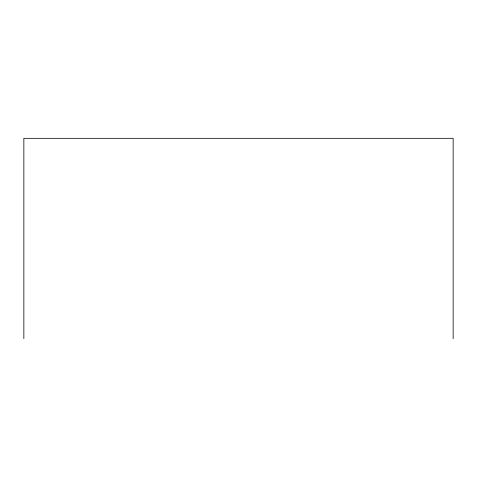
<?xml version="1.0" encoding="UTF-8"?>
<svg xmlns="http://www.w3.org/2000/svg" width="477" height="477" viewBox="0 0 477 477"><rect width="100%" height="100%" fill="white"/><g stroke="black" fill="none" stroke-linecap="round" stroke-linejoin="round"><path stroke-width="0.72" d="M453.15 338.676L453.15 138.324L23.85 138.324L23.85 338.676"/></g></svg>
